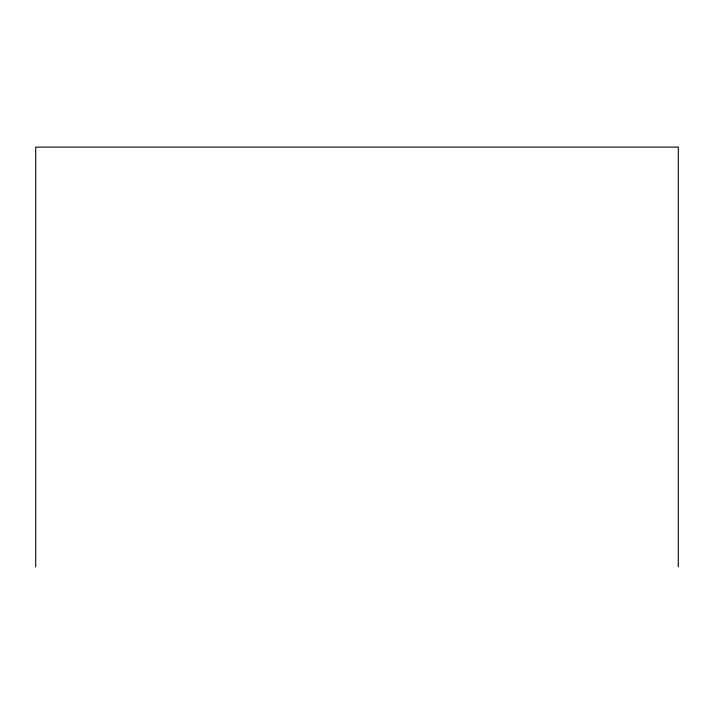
<?xml version="1.0" encoding="UTF-8"?>
<svg xmlns="http://www.w3.org/2000/svg" width="714" height="714" viewBox="0 0 714 714"><rect width="100%" height="100%" fill="white"/><g stroke="black" fill="none" stroke-linecap="round" stroke-linejoin="round"><path stroke-width="1.07" d="M678.3 566.889L678.3 147.111L35.7 147.111L35.7 566.889"/></g></svg>
